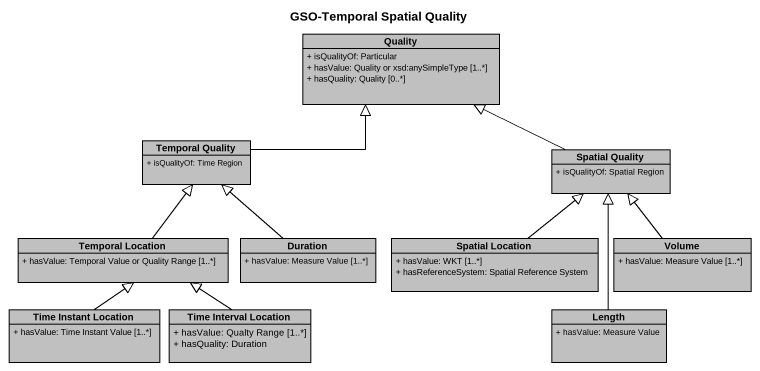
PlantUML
@startuml
title GSO-Temporal Spatial Quality
hide circle
hide empty members
skinparam classAttributeIconSize 0
class Quality #C0C0C0 {
  + isQualityOf: Particular
  + hasValue: Quality or xsd:anySimpleType [1..*]
  + hasQuality: Quality [0..*]
}
class "Temporal Quality" as Temporal_Quality #C0C0C0 {
  + isQualityOf: Time Region
}
class "Spatial Quality" as Spatial_Quality #C0C0C0 {
  + isQualityOf: Spatial Region
}
class "Temporal Location" as Temporal_Location #C0C0C0 {
  + hasValue: Temporal Value or Quality Range [1..*]
}
class Duration #C0C0C0 {
  + hasValue: Measure Value [1..*]
}
class "Spatial Location" as Spatial_Location #C0C0C0 {
  + hasValue: WKT [1..*]
  + hasReferenceSystem: Spatial Reference System
}
class Volume #C0C0C0 {
  + hasValue: Measure Value [1..*]
}
class "Time Instant Location" as Time_Instant_Location #C0C0C0 {
  + hasValue: Time Instant Value [1..*]
}
class "Time Interval Location" as Time_Interval_Location #C0C0C0 {
  + hasValue: Qualty Range [1..*]
  + hasQuality: Duration
}
class Length #C0C0C0 {
  + hasValue: Measure Value
}
Temporal_Quality -right-|> Quality
Spatial_Quality -left-|> Quality
Temporal_Location -up-|> Temporal_Quality
Duration -up-|> Temporal_Quality
Spatial_Location -up-|> Spatial_Quality
Volume -up-|> Spatial_Quality
Time_Instant_Location -up-|> Temporal_Location
Time_Interval_Location -up-|> Temporal_Location
Length -up-|> Spatial_Quality
@enduml
